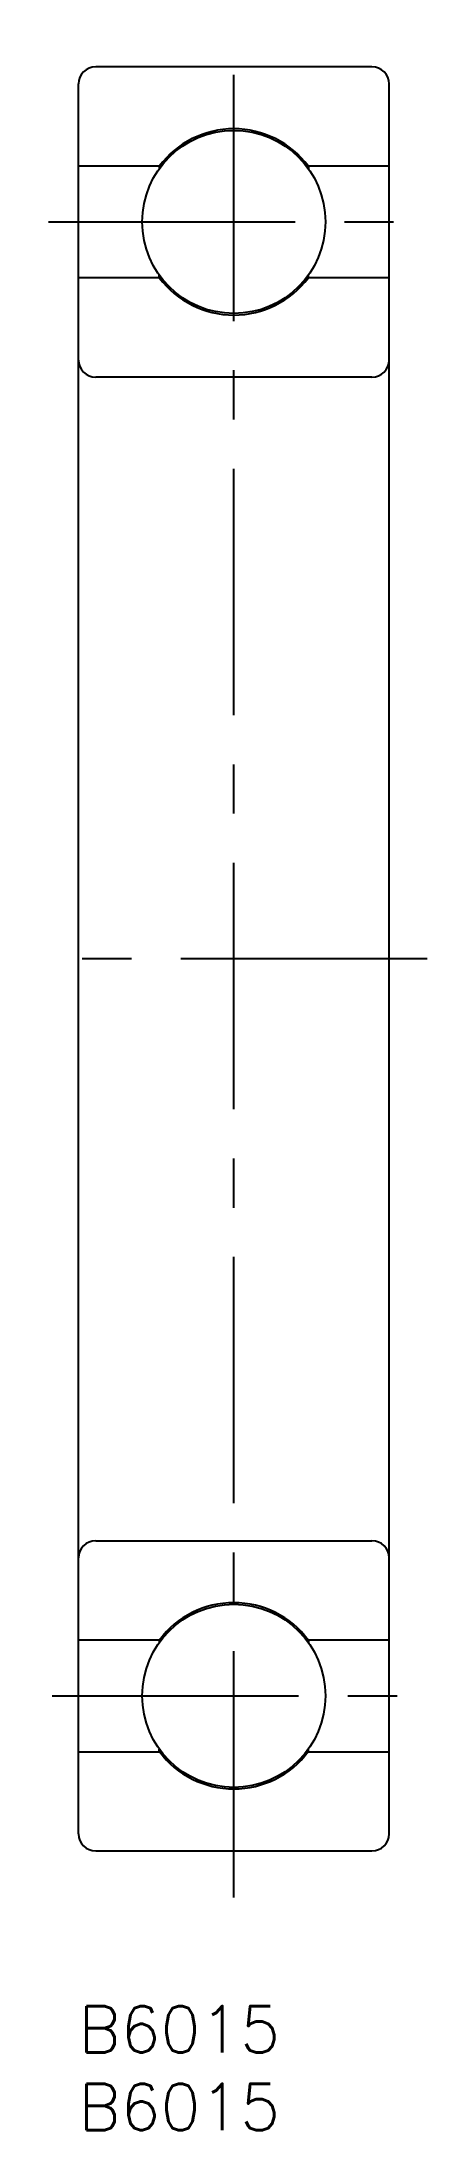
# Model space of a CAD drawing. Extents: x -2 to 22, y -8 to 127.
import ezdxf

# ---------------------------------------------------------------- set-up
doc = ezdxf.new("R2010")
doc.units = 0
doc.header["$LTSCALE"] = 0.5
doc.linetypes.add('CENTER', pattern=[50.8, 31.75, -6.35, 6.35, -6.35])
for name, color, linetype in [('MSM_CENTER', 1, 'CENTER'), ('MSM_CONTINUOUS', 7, 'CONTINUOUS'), ('MSM_PART_NUMBER', 7, 'CONTINUOUS')]:
    doc.layers.add(name, color=color, linetype=linetype)
doc.styles.get("Standard").update_dxf_attribs({"font": 'txt.shx', "height": 3, "bigfont": 'bigfont.shx'})

msp = doc.modelspace()

# ---------------------------------------------------------------- linework, layer by layer
at = {"layer": 'MSM_CENTER'}
for p, q in [((10, 7.01), (10, 126.61)), ((-1.93, 115), (21.5, 115)), ((22.46, 67.5), (-2.37, 67.5)), ((-1.71, 20), (22.06, 20))]:
    msp.add_line(p, q, dxfattribs=at)
at = {"layer": 'MSM_CONTINUOUS'}
for p, q in [((0, 11.1), (0, 123.9)), ((18.9, 125), (1.1, 125)), ((20, 11.1), (20, 123.9)), ((5.2, 118.6), (0, 118.6)), ((5.2, 118.6), (5.2, 118.43)), ((20, 118.6), (14.8, 118.6)), ((14.8, 118.6), (14.8, 118.43)), ((5.2, 111.4), (0, 111.4)), ((5.2, 111.4), (5.2, 111.57)), ((14.8, 111.4), (14.8, 111.57)), ((20, 111.4), (14.8, 111.4)), ((18.9, 105), (1.1, 105)), ((1.1, 30), (18.9, 30)), ((0, 23.6), (5.2, 23.6)), ((5.2, 23.6), (5.2, 23.43)), ((14.8, 23.6), (20, 23.6)), ((14.8, 23.6), (14.8, 23.43)), ((0, 16.4), (5.2, 16.4)), ((5.2, 16.4), (5.2, 16.57)), ((14.8, 16.4), (14.8, 16.57)), ((14.8, 16.4), (20, 16.4)), ((1.1, 10), (18.9, 10))]:
    msp.add_line(p, q, dxfattribs=at)
for centre in [(10, 115), (10, 20)]:
    msp.add_circle(centre, 5.9, dxfattribs=at)
for centre, radius, start, end in [((1.1, 123.9), 1.1, 90, 180), ((18.9, 123.9), 1.1, 360, 90), ((10, 115), 6, 36.8699, 143.1301), ((10, 115), 6, 216.8699, 323.1301), ((1.1, 106.1), 1.1, 180, 270), ((18.9, 106.1), 1.1, 270, 0), ((1.1, 28.9), 1.1, 90, 180), ((18.9, 28.9), 1.1, 360, 90), ((10, 20), 6, 36.8699, 143.1301), ((10, 20), 6, 216.8699, 323.1301), ((1.1, 11.1), 1.1, 180, 270), ((18.9, 11.1), 1.1, 270, 0)]:
    msp.add_arc(centre, radius, start, end, dxfattribs=at)

# ---------------------------------------------------------------- texts
at = {"layer": 'MSM_PART_NUMBER'}
for p in [(0, -3), (0, -8)]:
    msp.add_text('B6015', height=3, dxfattribs=at).set_placement(p)

doc.saveas('drawing.dxf')
